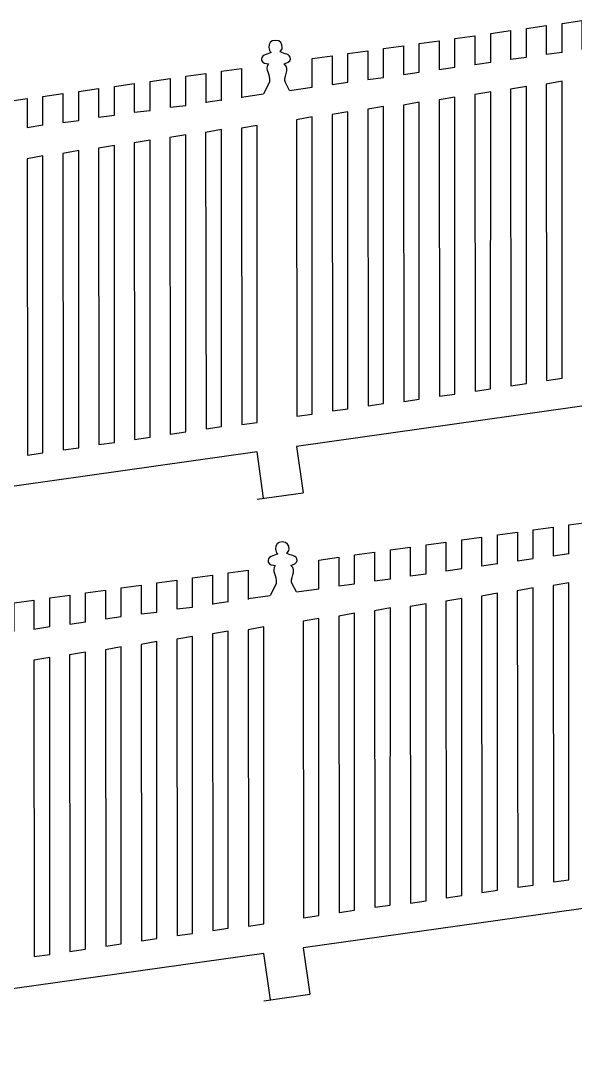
# Model space of a CAD drawing. Extents: x -294 to 276, y -108 to 146.
# Drawn here: x -257.1 to -222.2, y 50.4 to 115.3 of the extents above; entities that cross this region are included whole.
import ezdxf

# ---------------------------------------------------------------- set-up
doc = ezdxf.new("R2010")
doc.units = 0
doc.header["$MEASUREMENT"] = 0
doc.layers.add('OUTLINE', color=7, linetype='CONTINUOUS')

msp = doc.modelspace()

# ---------------------------------------------------------------- linework, layer by layer
at = {"layer": 'OUTLINE', "color": 1}
for points, knots in [([(-225.2871, 112.9815), (-225.2871, 112.9815), (-225.2871, 114.7881), (-225.2871, 114.7881), (-225.2871, 114.7881), (-225.2871, 114.7881), (-224.0337, 114.9639), (-224.0337, 114.9639), (-224.0337, 114.9639), (-224.0337, 114.9639), (-224.0337, 113.1571), (-224.0337, 113.1571)], [0, 0, 0, 0, 0.25, 0.25, 0.25, 0.25, 0.5, 0.5, 0.5, 0.5, 1, 1, 1, 1]), ([(-223.0397, 113.2655), (-223.0397, 113.2655), (-223.0397, 115.1035), (-223.0397, 115.1035), (-223.0397, 115.1035), (-223.0397, 115.1035), (-221.7857, 115.2793), (-221.7857, 115.2793), (-221.7857, 115.2793), (-221.7857, 115.2793), (-221.7857, 113.4721), (-221.7857, 113.4721)], [0, 0, 0, 0, 0.25, 0.25, 0.25, 0.25, 0.5, 0.5, 0.5, 0.5, 1, 1, 1, 1]), ([(-229.7821, 112.3517), (-229.7821, 112.3517), (-229.7821, 114.1575), (-229.7821, 114.1575), (-229.7821, 114.1575), (-229.7821, 114.1575), (-228.5285, 114.3333), (-228.5285, 114.3333), (-228.5285, 114.3333), (-228.5285, 114.3333), (-228.5285, 112.5065), (-228.5285, 112.5065)], [0, 0, 0, 0, 0.25, 0.25, 0.25, 0.25, 0.5, 0.5, 0.5, 0.5, 1, 1, 1, 1]), ([(-227.5345, 112.6439), (-227.5345, 112.6439), (-227.5345, 114.4729), (-227.5345, 114.4729), (-227.5345, 114.4729), (-227.5345, 114.4729), (-226.2805, 114.6487), (-226.2805, 114.6487), (-226.2805, 114.6487), (-226.2805, 114.6487), (-226.2805, 112.8423), (-226.2805, 112.8423)], [0, 0, 0, 0, 0.25, 0.25, 0.25, 0.25, 0.5, 0.5, 0.5, 0.5, 1, 1, 1, 1]), ([(-240.1897, 110.8845), (-240.1897, 110.8845), (-240.4575, 111.3887), (-240.4575, 111.3887), (-240.4575, 111.3887), (-240.6641, 111.6707), (-240.1065, 112.2225), (-240.5343, 112.5557), (-240.5343, 112.5557), (-240.4289, 112.5911), (-240.1305, 112.6985), (-240.1385, 112.8605), (-240.1385, 112.8605), (-240.1561, 113.2183), (-240.5263, 113.1665), (-240.7941, 113.3099), (-240.7941, 113.3099), (-240.7299, 113.3855), (-240.6525, 113.4777), (-240.6525, 113.5767), (-240.6525, 113.5767), (-240.6525, 113.8361), (-240.7645, 114.0331), (-241.0827, 114.0331), (-241.0827, 114.0331), (-241.4007, 114.0331), (-241.4999, 113.8493), (-241.4999, 113.5899), (-241.4999, 113.5899), (-241.4999, 113.4723), (-241.4465, 113.3385), (-241.3591, 113.2771), (-241.3591, 113.2771), (-241.6035, 113.1767), (-242.0551, 113.0917), (-241.9611, 112.7673), (-241.9611, 112.7673), (-241.9047, 112.5727), (-241.6577, 112.5825), (-241.5259, 112.5573), (-241.5259, 112.5573), (-241.7923, 112.1519), (-241.4049, 112.0021), (-241.4691, 111.3989), (-241.4691, 111.3989), (-241.4691, 111.3989), (-241.8331, 110.6659), (-241.8331, 110.6659)], [0, 0, 0, 0, 0.0769231, 0.0769231, 0.0769231, 0.0769231, 0.1538462, 0.1538462, 0.1538462, 0.1538462, 0.2307692, 0.2307692, 0.2307692, 0.2307692, 0.3076923, 0.3076923, 0.3076923, 0.3076923, 0.3846154, 0.3846154, 0.3846154, 0.3846154, 0.4615385, 0.4615385, 0.4615385, 0.4615385, 0.5384615, 0.5384615, 0.5384615, 0.5384615, 0.6153846, 0.6153846, 0.6153846, 0.6153846, 0.6923077, 0.6923077, 0.6923077, 0.6923077, 0.7692308, 0.7692308, 0.7692308, 0.7692308, 0.8461538, 0.8461538, 0.8461538, 0.8461538, 1, 1, 1, 1]), ([(-234.2771, 111.7115), (-234.2771, 111.7115), (-234.2771, 113.5267), (-234.2771, 113.5267), (-234.2771, 113.5267), (-234.2771, 113.5267), (-233.0243, 113.7025), (-233.0243, 113.7025), (-233.0243, 113.7025), (-233.0243, 113.7025), (-233.0243, 111.8847), (-233.0243, 111.8847)], [0, 0, 0, 0, 0.25, 0.25, 0.25, 0.25, 0.5, 0.5, 0.5, 0.5, 1, 1, 1, 1]), ([(-232.0295, 112.0367), (-232.0295, 112.0367), (-232.0295, 113.8421), (-232.0295, 113.8421), (-232.0295, 113.8421), (-232.0295, 113.8421), (-230.7765, 114.0179), (-230.7765, 114.0179), (-230.7765, 114.0179), (-230.7765, 114.0179), (-230.7765, 112.1955), (-230.7765, 112.1955)], [0, 0, 0, 0, 0.25, 0.25, 0.25, 0.25, 0.5, 0.5, 0.5, 0.5, 1, 1, 1, 1]), ([(-238.7719, 111.0919), (-238.7719, 111.0919), (-238.7719, 112.8961), (-238.7719, 112.8961), (-238.7719, 112.8961), (-238.7719, 112.8961), (-237.5195, 113.0719), (-237.5195, 113.0719), (-237.5195, 113.0719), (-237.5195, 113.0719), (-237.5195, 111.2675), (-237.5195, 111.2675)], [0, 0, 0, 0, 0.25, 0.25, 0.25, 0.25, 0.5, 0.5, 0.5, 0.5, 1, 1, 1, 1]), ([(-236.5245, 111.4007), (-236.5245, 111.4007), (-236.5245, 113.2115), (-236.5245, 113.2115), (-236.5245, 113.2115), (-236.5245, 113.2115), (-235.2719, 113.3873), (-235.2719, 113.3873), (-235.2719, 113.3873), (-235.2719, 113.3873), (-235.2719, 111.5823), (-235.2719, 111.5823)], [0, 0, 0, 0, 0.25, 0.25, 0.25, 0.25, 0.5, 0.5, 0.5, 0.5, 1, 1, 1, 1]), ([(-246.7299, 109.9325), (-246.7299, 109.9325), (-246.7299, 111.7749), (-246.7299, 111.7749), (-246.7299, 111.7749), (-246.7299, 111.7749), (-245.4757, 111.9509), (-245.4757, 111.9509), (-245.4757, 111.9509), (-245.4757, 111.9509), (-245.4757, 110.1059), (-245.4757, 110.1059)], [0, 0, 0, 0, 0.25, 0.25, 0.25, 0.25, 0.5, 0.5, 0.5, 0.5, 1, 1, 1, 1]), ([(-244.4825, 110.2433), (-244.4825, 110.2433), (-244.4825, 112.0903), (-244.4825, 112.0903), (-244.4825, 112.0903), (-244.4825, 112.0903), (-243.2275, 112.2663), (-243.2275, 112.2663), (-243.2275, 112.2663), (-243.2275, 112.2663), (-243.2275, 110.4169), (-243.2275, 110.4169)], [0, 0, 0, 0, 0.25, 0.25, 0.25, 0.25, 0.5, 0.5, 0.5, 0.5, 1, 1, 1, 1]), ([(-253.4723, 109.0001), (-253.4723, 109.0001), (-253.4723, 110.8291), (-253.4723, 110.8291), (-253.4723, 110.8291), (-253.4723, 110.8291), (-252.2183, 111.0049), (-252.2183, 111.0049), (-252.2183, 111.0049), (-252.2183, 111.0049), (-252.2183, 109.1985), (-252.2183, 109.1985)], [0, 0, 0, 0, 0.25, 0.25, 0.25, 0.25, 0.5, 0.5, 0.5, 0.5, 1, 1, 1, 1]), ([(-251.2249, 109.3377), (-251.2249, 109.3377), (-251.2249, 111.1443), (-251.2249, 111.1443), (-251.2249, 111.1443), (-251.2249, 111.1443), (-249.9715, 111.3201), (-249.9715, 111.3201), (-249.9715, 111.3201), (-249.9715, 111.3201), (-249.9715, 109.5133), (-249.9715, 109.5133)], [0, 0, 0, 0, 0.25, 0.25, 0.25, 0.25, 0.5, 0.5, 0.5, 0.5, 1, 1, 1, 1]), ([(-248.9775, 109.6217), (-248.9775, 109.6217), (-248.9775, 111.4597), (-248.9775, 111.4597), (-248.9775, 111.4597), (-248.9775, 111.4597), (-247.7235, 111.6355), (-247.7235, 111.6355), (-247.7235, 111.6355), (-247.7235, 111.6355), (-247.7235, 109.8283), (-247.7235, 109.8283)], [0, 0, 0, 0, 0.25, 0.25, 0.25, 0.25, 0.5, 0.5, 0.5, 0.5, 1, 1, 1, 1]), ([(-226.2602, 92.3074), (-226.2602, 92.3074), (-226.2829, 110.9587), (-226.2829, 110.9587), (-226.2829, 110.9587), (-226.2829, 110.9587), (-225.2871, 111.1356), (-225.2871, 111.1356), (-225.2871, 111.1356), (-225.2871, 111.1356), (-225.2872, 92.4461), (-225.2872, 92.4461), (-225.2872, 92.4461), (-225.2872, 92.4461), (-226.2602, 92.3074), (-226.2602, 92.3074)], [0, 0, 0, 0, 0.2, 0.2, 0.2, 0.2, 0.4, 0.4, 0.4, 0.4, 0.6, 0.6, 0.6, 0.6, 1, 1, 1, 1]), ([(-224.0128, 92.6382), (-224.0128, 92.6382), (-224.0355, 111.2895), (-224.0355, 111.2895), (-224.0355, 111.2895), (-224.0355, 111.2895), (-223.0397, 111.4664), (-223.0397, 111.4664), (-223.0397, 111.4664), (-223.0397, 111.4664), (-223.0398, 92.7769), (-223.0398, 92.7769), (-223.0398, 92.7769), (-223.0398, 92.7769), (-224.0128, 92.6382), (-224.0128, 92.6382)], [0, 0, 0, 0, 0.2, 0.2, 0.2, 0.2, 0.4, 0.4, 0.4, 0.4, 0.6, 0.6, 0.6, 0.6, 1, 1, 1, 1]), ([(-257.9673, 108.3929), (-257.9673, 108.3929), (-257.9673, 110.1983), (-257.9673, 110.1983), (-257.9673, 110.1983), (-257.9673, 110.1983), (-256.7143, 110.3741), (-256.7143, 110.3741), (-256.7143, 110.3741), (-256.7143, 110.3741), (-256.7143, 108.5517), (-256.7143, 108.5517)], [0, 0, 0, 0, 0.25, 0.25, 0.25, 0.25, 0.5, 0.5, 0.5, 0.5, 1, 1, 1, 1]), ([(-255.7199, 108.7079), (-255.7199, 108.7079), (-255.7199, 110.5137), (-255.7199, 110.5137), (-255.7199, 110.5137), (-255.7199, 110.5137), (-254.4663, 110.6895), (-254.4663, 110.6895), (-254.4663, 110.6895), (-254.4663, 110.6895), (-254.4663, 108.8627), (-254.4663, 108.8627)], [0, 0, 0, 0, 0.25, 0.25, 0.25, 0.25, 0.5, 0.5, 0.5, 0.5, 1, 1, 1, 1]), ([(-230.7552, 91.6458), (-230.7552, 91.6458), (-230.7779, 110.2971), (-230.7779, 110.2971), (-230.7779, 110.2971), (-230.7779, 110.2971), (-229.7821, 110.474), (-229.7821, 110.474), (-229.7821, 110.474), (-229.7821, 110.474), (-229.7822, 91.7845), (-229.7822, 91.7845), (-229.7822, 91.7845), (-229.7822, 91.7845), (-230.7552, 91.6458), (-230.7552, 91.6458)], [0, 0, 0, 0, 0.2, 0.2, 0.2, 0.2, 0.4, 0.4, 0.4, 0.4, 0.6, 0.6, 0.6, 0.6, 1, 1, 1, 1]), ([(-228.5076, 91.9766), (-228.5076, 91.9766), (-228.5303, 110.6279), (-228.5303, 110.6279), (-228.5303, 110.6279), (-228.5303, 110.6279), (-227.5345, 110.8048), (-227.5345, 110.8048), (-227.5345, 110.8048), (-227.5345, 110.8048), (-227.5346, 92.1153), (-227.5346, 92.1153), (-227.5346, 92.1153), (-227.5346, 92.1153), (-228.5076, 91.9766), (-228.5076, 91.9766)], [0, 0, 0, 0, 0.2, 0.2, 0.2, 0.2, 0.4, 0.4, 0.4, 0.4, 0.6, 0.6, 0.6, 0.6, 1, 1, 1, 1]), ([(-235.2502, 91.0504), (-235.2502, 91.0504), (-235.2729, 109.7017), (-235.2729, 109.7017), (-235.2729, 109.7017), (-235.2729, 109.7017), (-234.2771, 109.8786), (-234.2771, 109.8786), (-234.2771, 109.8786), (-234.2771, 109.8786), (-234.2772, 91.1891), (-234.2772, 91.1891), (-234.2772, 91.1891), (-234.2772, 91.1891), (-235.2502, 91.0504), (-235.2502, 91.0504)], [0, 0, 0, 0, 0.2, 0.2, 0.2, 0.2, 0.4, 0.4, 0.4, 0.4, 0.6, 0.6, 0.6, 0.6, 1, 1, 1, 1]), ([(-233.0026, 91.315), (-233.0026, 91.315), (-233.0253, 109.9663), (-233.0253, 109.9663), (-233.0253, 109.9663), (-233.0253, 109.9663), (-232.0295, 110.1432), (-232.0295, 110.1432), (-232.0295, 110.1432), (-232.0295, 110.1432), (-232.0296, 91.4537), (-232.0296, 91.4537), (-232.0296, 91.4537), (-232.0296, 91.4537), (-233.0026, 91.315), (-233.0026, 91.315)], [0, 0, 0, 0, 0.2, 0.2, 0.2, 0.2, 0.4, 0.4, 0.4, 0.4, 0.6, 0.6, 0.6, 0.6, 1, 1, 1, 1]), ([(-239.745, 90.3892), (-239.745, 90.3892), (-239.7677, 109.0405), (-239.7677, 109.0405), (-239.7677, 109.0405), (-239.7677, 109.0405), (-238.7719, 109.2174), (-238.7719, 109.2174), (-238.7719, 109.2174), (-238.7719, 109.2174), (-238.772, 90.5279), (-238.772, 90.5279), (-238.772, 90.5279), (-238.772, 90.5279), (-239.745, 90.3892), (-239.745, 90.3892)], [0, 0, 0, 0, 0.2, 0.2, 0.2, 0.2, 0.4, 0.4, 0.4, 0.4, 0.6, 0.6, 0.6, 0.6, 1, 1, 1, 1]), ([(-237.4976, 90.7198), (-237.4976, 90.7198), (-237.5203, 109.3711), (-237.5203, 109.3711), (-237.5203, 109.3711), (-237.5203, 109.3711), (-236.5245, 109.548), (-236.5245, 109.548), (-236.5245, 109.548), (-236.5245, 109.548), (-236.5246, 90.8585), (-236.5246, 90.8585), (-236.5246, 90.8585), (-236.5246, 90.8585), (-237.4976, 90.7198), (-237.4976, 90.7198)], [0, 0, 0, 0, 0.2, 0.2, 0.2, 0.2, 0.4, 0.4, 0.4, 0.4, 0.6, 0.6, 0.6, 0.6, 1, 1, 1, 1]), ([(-245.4556, 89.5956), (-245.4556, 89.5956), (-245.4783, 108.2469), (-245.4783, 108.2469), (-245.4783, 108.2469), (-245.4783, 108.2469), (-244.4825, 108.4238), (-244.4825, 108.4238), (-244.4825, 108.4238), (-244.4825, 108.4238), (-244.4826, 89.7343), (-244.4826, 89.7343), (-244.4826, 89.7343), (-244.4826, 89.7343), (-245.4556, 89.5956), (-245.4556, 89.5956)], [0, 0, 0, 0, 0.2, 0.2, 0.2, 0.2, 0.4, 0.4, 0.4, 0.4, 0.6, 0.6, 0.6, 0.6, 1, 1, 1, 1]), ([(-243.208, 89.8602), (-243.208, 89.8602), (-243.2307, 108.5115), (-243.2307, 108.5115), (-243.2307, 108.5115), (-243.2307, 108.5115), (-242.2349, 108.6884), (-242.2349, 108.6884), (-242.2349, 108.6884), (-242.2349, 108.6884), (-242.235, 89.9989), (-242.235, 89.9989), (-242.235, 89.9989), (-242.235, 89.9989), (-243.208, 89.8602), (-243.208, 89.8602)], [0, 0, 0, 0, 0.2, 0.2, 0.2, 0.2, 0.4, 0.4, 0.4, 0.4, 0.6, 0.6, 0.6, 0.6, 1, 1, 1, 1]), ([(-249.9506, 88.934), (-249.9506, 88.934), (-249.9733, 107.5853), (-249.9733, 107.5853), (-249.9733, 107.5853), (-249.9733, 107.5853), (-248.9775, 107.7622), (-248.9775, 107.7622), (-248.9775, 107.7622), (-248.9775, 107.7622), (-248.9776, 89.0727), (-248.9776, 89.0727), (-248.9776, 89.0727), (-248.9776, 89.0727), (-249.9506, 88.934), (-249.9506, 88.934)], [0, 0, 0, 0, 0.2, 0.2, 0.2, 0.2, 0.4, 0.4, 0.4, 0.4, 0.6, 0.6, 0.6, 0.6, 1, 1, 1, 1]), ([(-247.703, 89.2648), (-247.703, 89.2648), (-247.7257, 107.9161), (-247.7257, 107.9161), (-247.7257, 107.9161), (-247.7257, 107.9161), (-246.7299, 108.093), (-246.7299, 108.093), (-246.7299, 108.093), (-246.7299, 108.093), (-246.73, 89.4035), (-246.73, 89.4035), (-246.73, 89.4035), (-246.73, 89.4035), (-247.703, 89.2648), (-247.703, 89.2648)], [0, 0, 0, 0, 0.2, 0.2, 0.2, 0.2, 0.4, 0.4, 0.4, 0.4, 0.6, 0.6, 0.6, 0.6, 1, 1, 1, 1]), ([(-252.198, 88.6032), (-252.198, 88.6032), (-252.2207, 107.2545), (-252.2207, 107.2545), (-252.2207, 107.2545), (-252.2207, 107.2545), (-251.2249, 107.4314), (-251.2249, 107.4314), (-251.2249, 107.4314), (-251.2249, 107.4314), (-251.225, 88.7419), (-251.225, 88.7419), (-251.225, 88.7419), (-251.225, 88.7419), (-252.198, 88.6032), (-252.198, 88.6032)], [0, 0, 0, 0, 0.2, 0.2, 0.2, 0.2, 0.4, 0.4, 0.4, 0.4, 0.6, 0.6, 0.6, 0.6, 1, 1, 1, 1]), ([(-256.693, 87.9416), (-256.693, 87.9416), (-256.7157, 106.5929), (-256.7157, 106.5929), (-256.7157, 106.5929), (-256.7157, 106.5929), (-255.7199, 106.7698), (-255.7199, 106.7698), (-255.7199, 106.7698), (-255.7199, 106.7698), (-255.72, 88.0803), (-255.72, 88.0803), (-255.72, 88.0803), (-255.72, 88.0803), (-256.693, 87.9416), (-256.693, 87.9416)], [0, 0, 0, 0, 0.2, 0.2, 0.2, 0.2, 0.4, 0.4, 0.4, 0.4, 0.6, 0.6, 0.6, 0.6, 1, 1, 1, 1]), ([(-254.4454, 88.2724), (-254.4454, 88.2724), (-254.4681, 106.9237), (-254.4681, 106.9237), (-254.4681, 106.9237), (-254.4681, 106.9237), (-253.4723, 107.1006), (-253.4723, 107.1006), (-253.4723, 107.1006), (-253.4723, 107.1006), (-253.4724, 88.4111), (-253.4724, 88.4111), (-253.4724, 88.4111), (-253.4724, 88.4111), (-254.4454, 88.2724), (-254.4454, 88.2724)], [0, 0, 0, 0, 0.2, 0.2, 0.2, 0.2, 0.4, 0.4, 0.4, 0.4, 0.6, 0.6, 0.6, 0.6, 1, 1, 1, 1]), ([(-215.8877, 88.8877), (-215.8877, 88.8877), (-216.2971, 91.7886), (-216.2971, 91.7886), (-216.2971, 91.7886), (-216.2971, 91.7886), (-239.7563, 88.4916), (-239.7563, 88.4916), (-239.7563, 88.4916), (-239.7563, 88.4916), (-239.3451, 85.5778), (-239.3451, 85.5778)], [0, 0, 0, 0, 0.25, 0.25, 0.25, 0.25, 0.5, 0.5, 0.5, 0.5, 1, 1, 1, 1]), ([(-241.8308, 85.227), (-241.8308, 85.227), (-242.2422, 88.1423), (-242.2422, 88.1423), (-242.2422, 88.1423), (-242.2422, 88.1423), (-265.6967, 84.8459), (-265.6967, 84.8459), (-265.6967, 84.8459), (-265.6967, 84.8459), (-265.2835, 81.9178), (-265.2835, 81.9178)], [0, 0, 0, 0, 0.25, 0.25, 0.25, 0.25, 0.5, 0.5, 0.5, 0.5, 1, 1, 1, 1]), ([(-227.1089, 81.0916), (-227.1089, 81.0916), (-227.1089, 82.9206), (-227.1089, 82.9206), (-227.1089, 82.9206), (-227.1089, 82.9206), (-225.8549, 83.0964), (-225.8549, 83.0964), (-225.8549, 83.0964), (-225.8549, 83.0964), (-225.8549, 81.29), (-225.8549, 81.29)], [0, 0, 0, 0, 0.25, 0.25, 0.25, 0.25, 0.5, 0.5, 0.5, 0.5, 1, 1, 1, 1]), ([(-224.8615, 81.4292), (-224.8615, 81.4292), (-224.8615, 83.2358), (-224.8615, 83.2358), (-224.8615, 83.2358), (-224.8615, 83.2358), (-223.6081, 83.4116), (-223.6081, 83.4116), (-223.6081, 83.4116), (-223.6081, 83.4116), (-223.6081, 81.6048), (-223.6081, 81.6048)], [0, 0, 0, 0, 0.25, 0.25, 0.25, 0.25, 0.5, 0.5, 0.5, 0.5, 1, 1, 1, 1]), ([(-222.6141, 81.7132), (-222.6141, 81.7132), (-222.6141, 83.5512), (-222.6141, 83.5512), (-222.6141, 83.5512), (-222.6141, 83.5512), (-221.3601, 83.727), (-221.3601, 83.727), (-221.3601, 83.727), (-221.3601, 83.727), (-221.3601, 81.9198), (-221.3601, 81.9198)], [0, 0, 0, 0, 0.25, 0.25, 0.25, 0.25, 0.5, 0.5, 0.5, 0.5, 1, 1, 1, 1]), ([(-239.7641, 79.3322), (-239.7641, 79.3322), (-240.0319, 79.8364), (-240.0319, 79.8364), (-240.0319, 79.8364), (-240.2385, 80.1184), (-239.6809, 80.6702), (-240.1087, 81.0034), (-240.1087, 81.0034), (-240.0033, 81.0388), (-239.7049, 81.1462), (-239.7129, 81.3082), (-239.7129, 81.3082), (-239.7305, 81.666), (-240.1007, 81.6142), (-240.3685, 81.7576), (-240.3685, 81.7576), (-240.3043, 81.8332), (-240.2269, 81.9254), (-240.2269, 82.0244), (-240.2269, 82.0244), (-240.2269, 82.2838), (-240.3389, 82.4808), (-240.6571, 82.4808), (-240.6571, 82.4808), (-240.9751, 82.4808), (-241.0743, 82.297), (-241.0743, 82.0376), (-241.0743, 82.0376), (-241.0743, 81.92), (-241.0209, 81.7862), (-240.9335, 81.7248), (-240.9335, 81.7248), (-241.1779, 81.6244), (-241.6295, 81.5394), (-241.5355, 81.215), (-241.5355, 81.215), (-241.4791, 81.0204), (-241.2321, 81.0302), (-241.1003, 81.005), (-241.1003, 81.005), (-241.3667, 80.5996), (-240.9793, 80.4498), (-241.0435, 79.8466), (-241.0435, 79.8466), (-241.0435, 79.8466), (-241.4075, 79.1136), (-241.4075, 79.1136)], [0, 0, 0, 0, 0.0769231, 0.0769231, 0.0769231, 0.0769231, 0.1538462, 0.1538462, 0.1538462, 0.1538462, 0.2307692, 0.2307692, 0.2307692, 0.2307692, 0.3076923, 0.3076923, 0.3076923, 0.3076923, 0.3846154, 0.3846154, 0.3846154, 0.3846154, 0.4615385, 0.4615385, 0.4615385, 0.4615385, 0.5384615, 0.5384615, 0.5384615, 0.5384615, 0.6153846, 0.6153846, 0.6153846, 0.6153846, 0.6923077, 0.6923077, 0.6923077, 0.6923077, 0.7692308, 0.7692308, 0.7692308, 0.7692308, 0.8461538, 0.8461538, 0.8461538, 0.8461538, 1, 1, 1, 1]), ([(-231.6039, 80.4844), (-231.6039, 80.4844), (-231.6039, 82.2898), (-231.6039, 82.2898), (-231.6039, 82.2898), (-231.6039, 82.2898), (-230.3509, 82.4656), (-230.3509, 82.4656), (-230.3509, 82.4656), (-230.3509, 82.4656), (-230.3509, 80.6432), (-230.3509, 80.6432)], [0, 0, 0, 0, 0.25, 0.25, 0.25, 0.25, 0.5, 0.5, 0.5, 0.5, 1, 1, 1, 1]), ([(-229.3565, 80.7994), (-229.3565, 80.7994), (-229.3565, 82.6052), (-229.3565, 82.6052), (-229.3565, 82.6052), (-229.3565, 82.6052), (-228.1029, 82.781), (-228.1029, 82.781), (-228.1029, 82.781), (-228.1029, 82.781), (-228.1029, 80.9542), (-228.1029, 80.9542)], [0, 0, 0, 0, 0.25, 0.25, 0.25, 0.25, 0.5, 0.5, 0.5, 0.5, 1, 1, 1, 1]), ([(-236.0989, 79.8484), (-236.0989, 79.8484), (-236.0989, 81.6592), (-236.0989, 81.6592), (-236.0989, 81.6592), (-236.0989, 81.6592), (-234.8463, 81.835), (-234.8463, 81.835), (-234.8463, 81.835), (-234.8463, 81.835), (-234.8463, 80.03), (-234.8463, 80.03)], [0, 0, 0, 0, 0.25, 0.25, 0.25, 0.25, 0.5, 0.5, 0.5, 0.5, 1, 1, 1, 1]), ([(-233.8515, 80.1592), (-233.8515, 80.1592), (-233.8515, 81.9744), (-233.8515, 81.9744), (-233.8515, 81.9744), (-233.8515, 81.9744), (-232.5987, 82.1502), (-232.5987, 82.1502), (-232.5987, 82.1502), (-232.5987, 82.1502), (-232.5987, 80.3324), (-232.5987, 80.3324)], [0, 0, 0, 0, 0.25, 0.25, 0.25, 0.25, 0.5, 0.5, 0.5, 0.5, 1, 1, 1, 1]), ([(-238.3463, 79.5396), (-238.3463, 79.5396), (-238.3463, 81.3438), (-238.3463, 81.3438), (-238.3463, 81.3438), (-238.3463, 81.3438), (-237.0939, 81.5196), (-237.0939, 81.5196), (-237.0939, 81.5196), (-237.0939, 81.5196), (-237.0939, 79.7152), (-237.0939, 79.7152)], [0, 0, 0, 0, 0.25, 0.25, 0.25, 0.25, 0.5, 0.5, 0.5, 0.5, 1, 1, 1, 1]), ([(-244.0569, 78.691), (-244.0569, 78.691), (-244.0569, 80.538), (-244.0569, 80.538), (-244.0569, 80.538), (-244.0569, 80.538), (-242.8019, 80.714), (-242.8019, 80.714), (-242.8019, 80.714), (-242.8019, 80.714), (-242.8019, 78.8646), (-242.8019, 78.8646)], [0, 0, 0, 0, 0.25, 0.25, 0.25, 0.25, 0.5, 0.5, 0.5, 0.5, 1, 1, 1, 1]), ([(-248.5519, 78.0694), (-248.5519, 78.0694), (-248.5519, 79.9074), (-248.5519, 79.9074), (-248.5519, 79.9074), (-248.5519, 79.9074), (-247.2979, 80.0832), (-247.2979, 80.0832), (-247.2979, 80.0832), (-247.2979, 80.0832), (-247.2979, 78.276), (-247.2979, 78.276)], [0, 0, 0, 0, 0.25, 0.25, 0.25, 0.25, 0.5, 0.5, 0.5, 0.5, 1, 1, 1, 1]), ([(-246.3043, 78.3802), (-246.3043, 78.3802), (-246.3043, 80.2226), (-246.3043, 80.2226), (-246.3043, 80.2226), (-246.3043, 80.2226), (-245.0501, 80.3986), (-245.0501, 80.3986), (-245.0501, 80.3986), (-245.0501, 80.3986), (-245.0501, 78.5536), (-245.0501, 78.5536)], [0, 0, 0, 0, 0.25, 0.25, 0.25, 0.25, 0.5, 0.5, 0.5, 0.5, 1, 1, 1, 1]), ([(-223.5872, 61.0859), (-223.5872, 61.0859), (-223.6099, 79.7372), (-223.6099, 79.7372), (-223.6099, 79.7372), (-223.6099, 79.7372), (-222.6141, 79.9141), (-222.6141, 79.9141), (-222.6141, 79.9141), (-222.6141, 79.9141), (-222.6142, 61.2246), (-222.6142, 61.2246), (-222.6142, 61.2246), (-222.6142, 61.2246), (-223.5872, 61.0859), (-223.5872, 61.0859)], [0, 0, 0, 0, 0.2, 0.2, 0.2, 0.2, 0.4, 0.4, 0.4, 0.4, 0.6, 0.6, 0.6, 0.6, 1, 1, 1, 1]), ([(-253.0467, 77.4478), (-253.0467, 77.4478), (-253.0467, 79.2768), (-253.0467, 79.2768), (-253.0467, 79.2768), (-253.0467, 79.2768), (-251.7927, 79.4526), (-251.7927, 79.4526), (-251.7927, 79.4526), (-251.7927, 79.4526), (-251.7927, 77.6462), (-251.7927, 77.6462)], [0, 0, 0, 0, 0.25, 0.25, 0.25, 0.25, 0.5, 0.5, 0.5, 0.5, 1, 1, 1, 1]), ([(-250.7993, 77.7854), (-250.7993, 77.7854), (-250.7993, 79.592), (-250.7993, 79.592), (-250.7993, 79.592), (-250.7993, 79.592), (-249.5459, 79.7678), (-249.5459, 79.7678), (-249.5459, 79.7678), (-249.5459, 79.7678), (-249.5459, 77.961), (-249.5459, 77.961)], [0, 0, 0, 0, 0.25, 0.25, 0.25, 0.25, 0.5, 0.5, 0.5, 0.5, 1, 1, 1, 1]), ([(-228.082, 60.4243), (-228.082, 60.4243), (-228.1047, 79.0756), (-228.1047, 79.0756), (-228.1047, 79.0756), (-228.1047, 79.0756), (-227.1089, 79.2525), (-227.1089, 79.2525), (-227.1089, 79.2525), (-227.1089, 79.2525), (-227.109, 60.563), (-227.109, 60.563), (-227.109, 60.563), (-227.109, 60.563), (-228.082, 60.4243), (-228.082, 60.4243)], [0, 0, 0, 0, 0.2, 0.2, 0.2, 0.2, 0.4, 0.4, 0.4, 0.4, 0.6, 0.6, 0.6, 0.6, 1, 1, 1, 1]), ([(-225.8346, 60.7551), (-225.8346, 60.7551), (-225.8573, 79.4064), (-225.8573, 79.4064), (-225.8573, 79.4064), (-225.8573, 79.4064), (-224.8615, 79.5833), (-224.8615, 79.5833), (-224.8615, 79.5833), (-224.8615, 79.5833), (-224.8616, 60.8938), (-224.8616, 60.8938), (-224.8616, 60.8938), (-224.8616, 60.8938), (-225.8346, 60.7551), (-225.8346, 60.7551)], [0, 0, 0, 0, 0.2, 0.2, 0.2, 0.2, 0.4, 0.4, 0.4, 0.4, 0.6, 0.6, 0.6, 0.6, 1, 1, 1, 1]), ([(-257.5417, 76.8406), (-257.5417, 76.8406), (-257.5417, 78.646), (-257.5417, 78.646), (-257.5417, 78.646), (-257.5417, 78.646), (-256.2887, 78.8218), (-256.2887, 78.8218), (-256.2887, 78.8218), (-256.2887, 78.8218), (-256.2887, 76.9994), (-256.2887, 76.9994)], [0, 0, 0, 0, 0.25, 0.25, 0.25, 0.25, 0.5, 0.5, 0.5, 0.5, 1, 1, 1, 1]), ([(-255.2943, 77.1556), (-255.2943, 77.1556), (-255.2943, 78.9614), (-255.2943, 78.9614), (-255.2943, 78.9614), (-255.2943, 78.9614), (-254.0407, 79.1372), (-254.0407, 79.1372), (-254.0407, 79.1372), (-254.0407, 79.1372), (-254.0407, 77.3104), (-254.0407, 77.3104)], [0, 0, 0, 0, 0.25, 0.25, 0.25, 0.25, 0.5, 0.5, 0.5, 0.5, 1, 1, 1, 1]), ([(-232.577, 59.7627), (-232.577, 59.7627), (-232.5997, 78.414), (-232.5997, 78.414), (-232.5997, 78.414), (-232.5997, 78.414), (-231.6039, 78.5909), (-231.6039, 78.5909), (-231.6039, 78.5909), (-231.6039, 78.5909), (-231.604, 59.9014), (-231.604, 59.9014), (-231.604, 59.9014), (-231.604, 59.9014), (-232.577, 59.7627), (-232.577, 59.7627)], [0, 0, 0, 0, 0.2, 0.2, 0.2, 0.2, 0.4, 0.4, 0.4, 0.4, 0.6, 0.6, 0.6, 0.6, 1, 1, 1, 1]), ([(-230.3296, 60.0935), (-230.3296, 60.0935), (-230.3523, 78.7448), (-230.3523, 78.7448), (-230.3523, 78.7448), (-230.3523, 78.7448), (-229.3565, 78.9217), (-229.3565, 78.9217), (-229.3565, 78.9217), (-229.3565, 78.9217), (-229.3566, 60.2322), (-229.3566, 60.2322), (-229.3566, 60.2322), (-229.3566, 60.2322), (-230.3296, 60.0935), (-230.3296, 60.0935)], [0, 0, 0, 0, 0.2, 0.2, 0.2, 0.2, 0.4, 0.4, 0.4, 0.4, 0.6, 0.6, 0.6, 0.6, 1, 1, 1, 1]), ([(-237.072, 59.1675), (-237.072, 59.1675), (-237.0947, 77.8188), (-237.0947, 77.8188), (-237.0947, 77.8188), (-237.0947, 77.8188), (-236.0989, 77.9957), (-236.0989, 77.9957), (-236.0989, 77.9957), (-236.0989, 77.9957), (-236.099, 59.3062), (-236.099, 59.3062), (-236.099, 59.3062), (-236.099, 59.3062), (-237.072, 59.1675), (-237.072, 59.1675)], [0, 0, 0, 0, 0.2, 0.2, 0.2, 0.2, 0.4, 0.4, 0.4, 0.4, 0.6, 0.6, 0.6, 0.6, 1, 1, 1, 1]), ([(-234.8246, 59.4981), (-234.8246, 59.4981), (-234.8473, 78.1494), (-234.8473, 78.1494), (-234.8473, 78.1494), (-234.8473, 78.1494), (-233.8515, 78.3263), (-233.8515, 78.3263), (-233.8515, 78.3263), (-233.8515, 78.3263), (-233.8516, 59.6368), (-233.8516, 59.6368), (-233.8516, 59.6368), (-233.8516, 59.6368), (-234.8246, 59.4981), (-234.8246, 59.4981)], [0, 0, 0, 0, 0.2, 0.2, 0.2, 0.2, 0.4, 0.4, 0.4, 0.4, 0.6, 0.6, 0.6, 0.6, 1, 1, 1, 1]), ([(-239.3194, 58.8369), (-239.3194, 58.8369), (-239.3421, 77.4882), (-239.3421, 77.4882), (-239.3421, 77.4882), (-239.3421, 77.4882), (-238.3463, 77.6651), (-238.3463, 77.6651), (-238.3463, 77.6651), (-238.3463, 77.6651), (-238.3464, 58.9756), (-238.3464, 58.9756), (-238.3464, 58.9756), (-238.3464, 58.9756), (-239.3194, 58.8369), (-239.3194, 58.8369)], [0, 0, 0, 0, 0.2, 0.2, 0.2, 0.2, 0.4, 0.4, 0.4, 0.4, 0.6, 0.6, 0.6, 0.6, 1, 1, 1, 1]), ([(-245.03, 58.0433), (-245.03, 58.0433), (-245.0527, 76.6946), (-245.0527, 76.6946), (-245.0527, 76.6946), (-245.0527, 76.6946), (-244.0569, 76.8715), (-244.0569, 76.8715), (-244.0569, 76.8715), (-244.0569, 76.8715), (-244.057, 58.182), (-244.057, 58.182), (-244.057, 58.182), (-244.057, 58.182), (-245.03, 58.0433), (-245.03, 58.0433)], [0, 0, 0, 0, 0.2, 0.2, 0.2, 0.2, 0.4, 0.4, 0.4, 0.4, 0.6, 0.6, 0.6, 0.6, 1, 1, 1, 1]), ([(-242.7824, 58.3079), (-242.7824, 58.3079), (-242.8051, 76.9592), (-242.8051, 76.9592), (-242.8051, 76.9592), (-242.8051, 76.9592), (-241.8093, 77.1361), (-241.8093, 77.1361), (-241.8093, 77.1361), (-241.8093, 77.1361), (-241.8094, 58.4466), (-241.8094, 58.4466), (-241.8094, 58.4466), (-241.8094, 58.4466), (-242.7824, 58.3079), (-242.7824, 58.3079)], [0, 0, 0, 0, 0.2, 0.2, 0.2, 0.2, 0.4, 0.4, 0.4, 0.4, 0.6, 0.6, 0.6, 0.6, 1, 1, 1, 1]), ([(-249.525, 57.3817), (-249.525, 57.3817), (-249.5477, 76.033), (-249.5477, 76.033), (-249.5477, 76.033), (-249.5477, 76.033), (-248.5519, 76.2099), (-248.5519, 76.2099), (-248.5519, 76.2099), (-248.5519, 76.2099), (-248.552, 57.5204), (-248.552, 57.5204), (-248.552, 57.5204), (-248.552, 57.5204), (-249.525, 57.3817), (-249.525, 57.3817)], [0, 0, 0, 0, 0.2, 0.2, 0.2, 0.2, 0.4, 0.4, 0.4, 0.4, 0.6, 0.6, 0.6, 0.6, 1, 1, 1, 1]), ([(-247.2774, 57.7125), (-247.2774, 57.7125), (-247.3001, 76.3638), (-247.3001, 76.3638), (-247.3001, 76.3638), (-247.3001, 76.3638), (-246.3043, 76.5407), (-246.3043, 76.5407), (-246.3043, 76.5407), (-246.3043, 76.5407), (-246.3044, 57.8512), (-246.3044, 57.8512), (-246.3044, 57.8512), (-246.3044, 57.8512), (-247.2774, 57.7125), (-247.2774, 57.7125)], [0, 0, 0, 0, 0.2, 0.2, 0.2, 0.2, 0.4, 0.4, 0.4, 0.4, 0.6, 0.6, 0.6, 0.6, 1, 1, 1, 1]), ([(-254.0198, 56.7201), (-254.0198, 56.7201), (-254.0425, 75.3714), (-254.0425, 75.3714), (-254.0425, 75.3714), (-254.0425, 75.3714), (-253.0467, 75.5483), (-253.0467, 75.5483), (-253.0467, 75.5483), (-253.0467, 75.5483), (-253.0468, 56.8588), (-253.0468, 56.8588), (-253.0468, 56.8588), (-253.0468, 56.8588), (-254.0198, 56.7201), (-254.0198, 56.7201)], [0, 0, 0, 0, 0.2, 0.2, 0.2, 0.2, 0.4, 0.4, 0.4, 0.4, 0.6, 0.6, 0.6, 0.6, 1, 1, 1, 1]), ([(-251.7724, 57.0509), (-251.7724, 57.0509), (-251.7951, 75.7022), (-251.7951, 75.7022), (-251.7951, 75.7022), (-251.7951, 75.7022), (-250.7993, 75.8791), (-250.7993, 75.8791), (-250.7993, 75.8791), (-250.7993, 75.8791), (-250.7994, 57.1896), (-250.7994, 57.1896), (-250.7994, 57.1896), (-250.7994, 57.1896), (-251.7724, 57.0509), (-251.7724, 57.0509)], [0, 0, 0, 0, 0.2, 0.2, 0.2, 0.2, 0.4, 0.4, 0.4, 0.4, 0.6, 0.6, 0.6, 0.6, 1, 1, 1, 1]), ([(-256.2674, 56.3893), (-256.2674, 56.3893), (-256.2901, 75.0406), (-256.2901, 75.0406), (-256.2901, 75.0406), (-256.2901, 75.0406), (-255.2943, 75.2175), (-255.2943, 75.2175), (-255.2943, 75.2175), (-255.2943, 75.2175), (-255.2944, 56.528), (-255.2944, 56.528), (-255.2944, 56.528), (-255.2944, 56.528), (-256.2674, 56.3893), (-256.2674, 56.3893)], [0, 0, 0, 0, 0.2, 0.2, 0.2, 0.2, 0.4, 0.4, 0.4, 0.4, 0.6, 0.6, 0.6, 0.6, 1, 1, 1, 1]), ([(-215.4621, 57.3354), (-215.4621, 57.3354), (-215.8715, 60.2363), (-215.8715, 60.2363), (-215.8715, 60.2363), (-215.8715, 60.2363), (-239.3307, 56.9393), (-239.3307, 56.9393), (-239.3307, 56.9393), (-239.3307, 56.9393), (-238.9195, 54.0255), (-238.9195, 54.0255)], [0, 0, 0, 0, 0.25, 0.25, 0.25, 0.25, 0.5, 0.5, 0.5, 0.5, 1, 1, 1, 1]), ([(-241.4052, 53.6747), (-241.4052, 53.6747), (-241.8166, 56.59), (-241.8166, 56.59), (-241.8166, 56.59), (-241.8166, 56.59), (-265.2711, 53.2936), (-265.2711, 53.2936), (-265.2711, 53.2936), (-265.2711, 53.2936), (-264.8579, 50.3655), (-264.8579, 50.3655)], [0, 0, 0, 0, 0.25, 0.25, 0.25, 0.25, 0.5, 0.5, 0.5, 0.5, 1, 1, 1, 1])]:
    msp.add_open_spline(points, degree=3, knots=knots, dxfattribs=at)
for points in [[(-226.2805, 112.8461), (-226.2805, 112.8461), (-225.2871, 112.9861), (-225.2871, 112.9861)], [(-224.0337, 113.1631), (-224.0337, 113.1631), (-223.0397, 113.3033), (-223.0397, 113.3033)], [(-230.7765, 112.2121), (-230.7765, 112.2121), (-229.7821, 112.3523), (-229.7821, 112.3523)], [(-228.5285, 112.5291), (-228.5285, 112.5291), (-227.5345, 112.6691), (-227.5345, 112.6691)], [(-235.2719, 111.5823), (-235.2719, 111.5823), (-234.2771, 111.7115), (-234.2771, 111.7115)], [(-233.0243, 111.8951), (-233.0243, 111.8951), (-232.0293, 112.0353), (-232.0293, 112.0353)], [(-240.1897, 110.8845), (-240.1897, 110.8845), (-238.7719, 111.0843), (-238.7719, 111.0843)], [(-237.5195, 111.2675), (-237.5195, 111.2675), (-236.5245, 111.4007), (-236.5245, 111.4007)], [(-243.2275, 110.4667), (-243.2275, 110.4667), (-241.8331, 110.6659), (-241.8331, 110.6659)], [(-247.7235, 109.8283), (-247.7235, 109.8283), (-246.7299, 109.9325), (-246.7299, 109.9325)], [(-245.4757, 110.1461), (-245.4757, 110.1461), (-244.4825, 110.2877), (-244.4825, 110.2877)], [(-252.2183, 109.1985), (-252.2183, 109.1985), (-251.2249, 109.3377), (-251.2249, 109.3377)], [(-249.9715, 109.5133), (-249.9715, 109.5133), (-248.9775, 109.6217), (-248.9775, 109.6217)], [(-256.7143, 108.5517), (-256.7143, 108.5517), (-255.7199, 108.7163), (-255.7199, 108.7163)], [(-254.4663, 108.8627), (-254.4663, 108.8627), (-253.4723, 109.0001), (-253.4723, 109.0001)], [(-242.2422, 85.169), (-242.2422, 85.169), (-239.345, 85.5777), (-239.345, 85.5777)], [(-225.8549, 81.2938), (-225.8549, 81.2938), (-224.8615, 81.4338), (-224.8615, 81.4338)], [(-223.6081, 81.6108), (-223.6081, 81.6108), (-222.6141, 81.751), (-222.6141, 81.751)], [(-230.3509, 80.6598), (-230.3509, 80.6598), (-229.3565, 80.8), (-229.3565, 80.8)], [(-228.1029, 80.9768), (-228.1029, 80.9768), (-227.1089, 81.1168), (-227.1089, 81.1168)], [(-237.0939, 79.7152), (-237.0939, 79.7152), (-236.0989, 79.8484), (-236.0989, 79.8484)], [(-234.8463, 80.03), (-234.8463, 80.03), (-233.8515, 80.1592), (-233.8515, 80.1592)], [(-232.5987, 80.3428), (-232.5987, 80.3428), (-231.6037, 80.483), (-231.6037, 80.483)], [(-239.7641, 79.3322), (-239.7641, 79.3322), (-238.3463, 79.532), (-238.3463, 79.532)], [(-245.0501, 78.5938), (-245.0501, 78.5938), (-244.0569, 78.7354), (-244.0569, 78.7354)], [(-242.8019, 78.9144), (-242.8019, 78.9144), (-241.4075, 79.1136), (-241.4075, 79.1136)], [(-249.5459, 77.961), (-249.5459, 77.961), (-248.5519, 78.0694), (-248.5519, 78.0694)], [(-247.2979, 78.276), (-247.2979, 78.276), (-246.3043, 78.3802), (-246.3043, 78.3802)], [(-254.0407, 77.3104), (-254.0407, 77.3104), (-253.0467, 77.4478), (-253.0467, 77.4478)], [(-251.7927, 77.6462), (-251.7927, 77.6462), (-250.7993, 77.7854), (-250.7993, 77.7854)], [(-256.2887, 76.9994), (-256.2887, 76.9994), (-255.2943, 77.164), (-255.2943, 77.164)], [(-241.8166, 53.6167), (-241.8166, 53.6167), (-238.9194, 54.0254), (-238.9194, 54.0254)]]:
    msp.add_open_spline(points, degree=3, dxfattribs=at)

doc.saveas('drawing.dxf')
